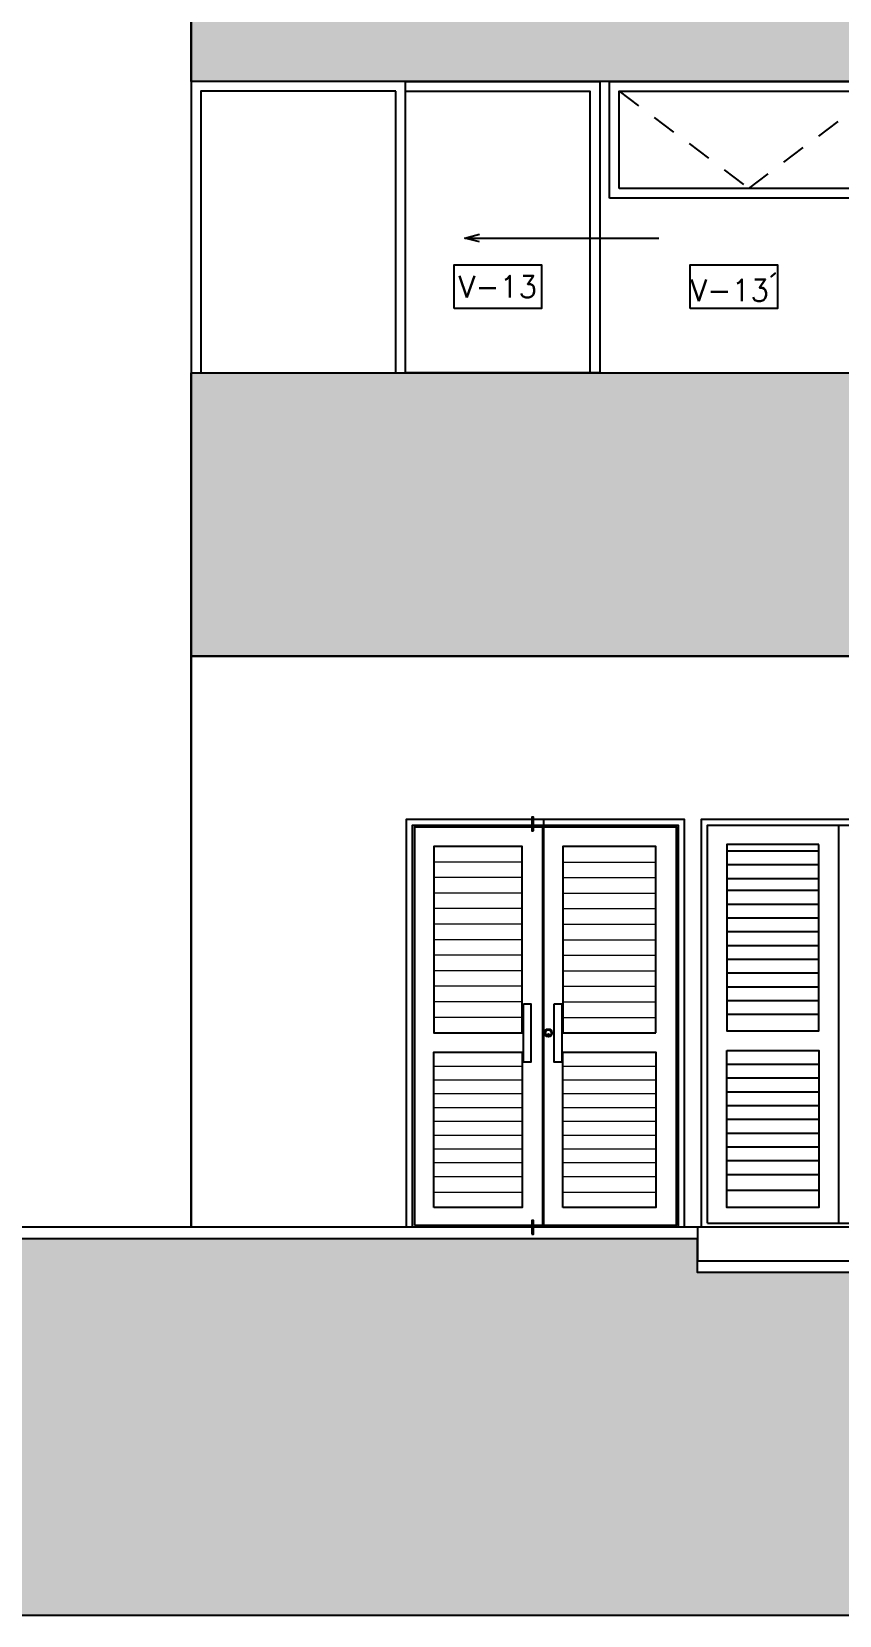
# Model space of a CAD drawing. Header units: millimetres. Extents: x 2056 to 4470, y 1400 to 3101.
# Drawn here: x 2077.18 to 2081.34, y 1405.39 to 1413.55 of the extents above; entities that cross this region are included whole.
import ezdxf
from ezdxf.enums import TextEntityAlignment as Align

# ---------------------------------------------------------------- set-up
doc = ezdxf.new("R2010")
doc.units = ezdxf.units.MM
doc.linetypes.add('HIDDEN2', pattern=[0.1875, 0.125, -0.0625])
for name, color, linetype in [('0-PROYECCION', 8, 'HIDDEN2'), ('1', 7, 'Continuous'), ('A-253', 253, 'Continuous'), ('A-ANNO-GLAZ', 124, 'Continuous'), ('A-GLAZ', 5, 'Continuous'), ('A-PLAN-1', 5, 'Continuous'), ('A-PLAN-2', 4, 'Continuous'), ('A-PLAN-6', 9, 'Continuous')]:
    doc.layers.add(name, color=color, linetype=linetype)
doc.layers.add('A-PL6', color=8, linetype='Continuous', lineweight=15)
doc.styles.add('COTAS', font='romans.shx', dxfattribs={"width": 0.7})
doc.styles.add('NUEVO', font='SIMPLEX')
doc.dimstyles.new('DIM75', dxfattribs={"dimtxt": 0.15, "dimasz": 0.075, "dimexe": 0, "dimexo": 0, "dimgap": 0.075, "dimtad": 1, "dimzin": 1, "dimdsep": 46, "dimtxsty": 'COTAS', "dimblk": 'ARCHTICK', "dimcen": 0, "dimse1": 1, "dimse2": 1, "dimclrd": 8, "dimclre": 8, "dimclrt": 54, "dimaunit": 1, "dimazin": 0, "dimtfac": 1, "dimtix": 1, "dimtmove": 1, "dimatfit": 3, "dimldrblk": 'DOT', "dimfxl": 1, "dimtvp": 1.75, "dimtolj": 1, "dimtzin": 4, "dimarcsym": 0})

# ---------------------------------------------------------------- blocks, each defined once
blk = doc.blocks.new('alzado puerta pm-3')
for centre, radius in [((0.9004207698162645, 1), 0.02), ((0.9004207698162645, 1), 0.015), ((0.9004207698162645, 0.9908452259842306), 0.004454550440641469)]:
    blk.add_circle(centre, radius)
at = {"layer": '1'}
for points in [[(0.823592220665887, 2.040022481698543), (0.823592220665887, 2.110957065131515), (0.8159690203610808, 2.110957065131515), (0.8159690203610808, 2.040022481698543)], [(0.8159690205939114, -0.03646612586453557), (0.8235922208987176, -0.03646612586453557), (0.8235922208987176, 0.0344684578012675), (0.8159690205939114, 0.0344684578012675)]]:
    blk.add_lwpolyline(points, close=True, dxfattribs=at)
at = {"layer": 'A-PL6'}
for p, q in [((0.7649999998975545, 1.879999999888241), (0.31000000028871, 1.879999999888241)), ((0.9750000000931323, 1.879999999888241), (1.455000000074506, 1.879999999888241)), ((0.7649999998975545, 1.800000000046566), (0.31000000028871, 1.800000000046566)), ((0.9750000000931323, 1.800000000046566), (1.455000000074506, 1.800000000046566)), ((0.7649999998975545, 1.71999999997206), (0.31000000028871, 1.71999999997206)), ((0.9750000000931323, 1.71999999997206), (1.455000000074506, 1.71999999997206)), ((0.7649999998975545, 1.639999999897555), (0.31000000028871, 1.639999999897555)), ((0.9750000000931323, 1.639999999897555), (1.455000000074506, 1.639999999897555)), ((0.7649999998975545, 1.560000000055879), (0.31000000028871, 1.560000000055879)), ((0.9750000000931323, 1.560000000055879), (1.455000000074506, 1.560000000055879)), ((0.7649999998975545, 1.479999999981374), (0.31000000028871, 1.479999999981374)), ((0.9750000000931323, 1.479999999981374), (1.455000000074506, 1.479999999981374)), ((0.7649999998975545, 1.399999999906868), (0.31000000028871, 1.399999999906868)), ((0.9750000000931323, 1.399999999906868), (1.455000000074506, 1.399999999906868)), ((0.7649999998975545, 1.319999999832362), (0.31000000028871, 1.319999999832362)), ((0.9750000000931323, 1.319999999832362), (1.455000000074506, 1.319999999832362)), ((0.7649999998975545, 1.239999999990687), (0.31000000028871, 1.239999999990687)), ((0.9750000000931323, 1.239999999990687), (1.455000000074506, 1.239999999990687)), ((0.7649999998975545, 1.159999999916181), (0.31000000028871, 1.159999999916181)), ((0.9750000000931323, 1.159999999916181), (1.455000000074506, 1.159999999916181)), ((0.7649999998975545, 1.079999999841675), (0.31000000028871, 1.079999999841675)), ((0.9750000000931323, 1.079999999841675), (1.455000000074506, 1.079999999841675)), ((0.31000000028871, 0.828999999910593), (0.7649999998975545, 0.828999999910593)), ((0.9750000000931323, 0.828999999910593), (1.455000000074506, 0.828999999910593)), ((0.31000000028871, 0.7579999999143183), (0.7649999998975545, 0.7579999999143183)), ((0.9750000000931323, 0.7579999999143183), (1.455000000074506, 0.7579999999143183)), ((0.31000000028871, 0.6869999999180436), (0.7649999998975545, 0.6869999999180436)), ((0.9750000000931323, 0.6869999999180436), (1.455000000074506, 0.6869999999180436)), ((0.31000000028871, 0.6159999999217689), (0.7649999998975545, 0.6159999999217689)), ((0.9750000000931323, 0.6159999999217689), (1.455000000074506, 0.6159999999217689)), ((0.31000000028871, 0.5449999999254942), (0.7649999998975545, 0.5449999999254942)), ((0.9750000000931323, 0.5449999999254942), (1.455000000074506, 0.5449999999254942)), ((0.31000000028871, 0.4739999999292195), (0.7649999998975545, 0.4739999999292195)), ((0.9750000000931323, 0.4739999999292195), (1.455000000074506, 0.4739999999292195)), ((0.31000000028871, 0.4029999999329448), (0.7649999998975545, 0.4029999999329448)), ((0.31000000028871, 0.3319999999366701), (0.7649999998975545, 0.3319999999366701)), ((0.9750000000931323, 0.4029999999329448), (1.455000000074506, 0.4029999999329448)), ((0.9750000000931323, 0.3319999999366701), (1.455000000074506, 0.3319999999366701)), ((0.31000000028871, 0.2609999999403954), (0.7649999998975545, 0.2609999999403954)), ((0.9750000000931323, 0.2609999999403954), (1.455000000074506, 0.2609999999403954)), ((0.31000000028871, 0.1799999999348074), (0.7649999998975545, 0.1799999999348074)), ((0.9750000000931323, 0.1799999999348074), (1.455000000074506, 0.1799999999348074))]:
    blk.add_line(p, q, dxfattribs=at)
at = {"layer": 'A-PLAN-2'}
blk.add_line((0.8699999998789281, 2.060000000055879), (0.8700000001117587, 0.01000000000931323), dxfattribs=at)
for points in [[(0.1700000001583248, 0), (0.1699999999254942, 2.100000000093132), (1.599999999860302, 2.100000000093132), (1.600000000093132, 0)], [(0.2000000001862645, 0), (0.1999999999534339, 2.070000000298023), (1.569999999832362, 2.070000000298023), (1.570000000065193, 0)]]:
    blk.add_lwpolyline(points, dxfattribs=at)
for points in [[(0.2100000001955777, 0.01000000000931323), (1.560000000055879, 0.01000000000931323), (1.559999999823049, 2.06000000028871), (0.2099999999627471, 2.060000000055879)], [(0.7649999998975545, 1), (0.7649999996647239, 1.960000000195578), (0.3100000000558794, 1.960000000195578), (0.31000000028871, 1)], [(1.455000000074506, 1), (1.454999999841675, 1.960000000195578), (0.9749999998603016, 1.960000000195578), (0.9750000000931323, 1)], [(0.7716620785649866, 1.150525092612952), (0.810162078589201, 1.150525092612952), (0.810162078589201, 0.8499999998603016), (0.7716620785649866, 0.8499999998603016)], [(0.930841539753601, 1.150525092612952), (0.9693415397778153, 1.150525092612952), (0.9693415397778153, 0.8499999998603016), (0.930841539753601, 0.8499999998603016)], [(0.31000000028871, 0.09999999986030161), (0.31000000028871, 0.8999999999068677), (0.7649999998975545, 0.8999999999068677), (0.7649999998975545, 0.09999999986030161)], [(0.9750000000931323, 0.09999999986030161), (0.9750000000931323, 0.8999999999068677), (1.455000000074506, 0.8999999999068677), (1.455000000074506, 0.09999999986030161)]]:
    blk.add_lwpolyline(points, close=True, dxfattribs=at)
blk = doc.blocks.new('puerta cuarto de gases')
for p, q in [((0.7049092354718596, 2.069999999948777), (0.7049092354718596, 0.02000000001862645)), ((1.379818470682949, 2.069999999948777), (1.379818470682949, 0.02000000001862645)), ((2.054727706126869, 2.069999999948777), (2.054727706126869, 0.02000000001862645)), ((1.293224351713434, 1.000707188155502, -0.0006785392247429358), (1.293224351713434, 0.8230816586874425, -0.0006785392247429358)), ((1.328601354500279, 1.000707188155502, -0.0006785392247429358), (1.293224351713434, 1.000707188155502, -0.0006785392247429358)), ((1.328601354500279, 0.8230816586874425, -0.0006785392247429358), (1.328601354500279, 1.000707188155502, -0.0006785392247429358)), ((1.431035586865619, 0.8230816586874425, -0.0006785392247429358), (1.431035586865619, 1.000707188155502, -0.0006785392247429358)), ((1.431035586865619, 1.000707188155502, -0.0006785392247429358), (1.466412589652464, 1.000707188155502, -0.0006785392247429358)), ((1.466412589652464, 1.000707188155502, -0.0006785392247429358), (1.466412589652464, 0.8230816586874425, -0.0006785392247429358)), ((1.293224351713434, 0.8230816586874425, -0.0006785392247429358), (1.328601354500279, 0.8230816586874425, -0.0006785392247429358)), ((1.466412589652464, 0.8230816586874425, -0.0006785392247429358), (1.431035586865619, 0.8230816586874425, -0.0006785392247429358))]:
    blk.add_line(p, q)
for points in [[(0, 0), (0, 2.099999999976717), (2.759636941365898, 2.099999999976717), (2.759636941365898, 0)], [(0.03000000002793968, 0.02000000001862645), (0.03000000002793968, 2.069999999948777), (2.729636941337958, 2.069999999948777), (2.729636941337958, 0.02000000001862645)], [(0.03000000002793968, 0.02000000001862645), (2.729636941337958, 0.02000000001862645)]]:
    blk.add_lwpolyline(points)
for points in [[(0.6049092353787273, 1.96999999997206), (0.1299999998882413, 1.96999999997206), (0.1299999998882413, 1.010000000009313), (0.6049092353787273, 1.010000000009313)], [(1.279818470822647, 1.96999999997206), (0.8049092353321612, 1.96999999997206), (0.8049092353321612, 1.010000000009313), (1.279818470822647, 1.010000000009313)], [(1.954727706033736, 1.96999999997206), (1.479818470776081, 1.96999999997206), (1.479818470776081, 1.010000000009313), (1.954727706033736, 1.010000000009313)], [(2.629636941477656, 1.96999999997206), (2.15472770598717, 1.96999999997206), (2.15472770598717, 1.010000000009313), (2.629636941477656, 1.010000000009313)], [(0.1299999998882413, 0.9100000000325963), (0.6049092353787273, 0.9100000000325963), (0.6049092353787273, 0.09999999997671694), (0.1299999998882413, 0.09999999997671694)], [(0.8049092353321612, 0.9100000000325963), (1.279818470822647, 0.9100000000325963), (1.279818470822647, 0.09999999997671694), (0.8049092353321612, 0.09999999997671694)], [(1.479818470776081, 0.9100000000325963), (1.954727706033736, 0.9100000000325963), (1.954727706033736, 0.09999999997671694), (1.479818470776081, 0.09999999997671694)], [(2.15472770598717, 0.9100000000325963), (2.629636941477656, 0.9100000000325963), (2.629636941477656, 0.09999999997671694), (2.15472770598717, 0.09999999997671694)]]:
    blk.add_lwpolyline(points, close=True)
for centre, radius in [((1.409250484080985, 0.9116318770684302, -0.0006785392247429358), 0.02), ((1.409250484080985, 0.9116318770684302, -0.0006785392247429358), 0.015), ((1.409250484080985, 0.9024771030526608, -0.0006785392247429358), 0.004454550440641469)]:
    blk.add_circle(centre, radius)
at = {"layer": 'A-253'}
for p, q in [((0.1299999998882413, 1.937755602644756), (0.6049092353787273, 1.937755602644756)), ((0.8049092353321612, 1.937755602644756), (1.279818470822647, 1.937755602644756)), ((1.479818470776081, 1.937755602644756), (1.954727706033736, 1.937755602644756)), ((2.15472770598717, 1.937755602644756), (2.629636941477656, 1.937755602644756)), ((0.1299999998882413, 1.866755602648482), (0.6049092353787273, 1.866755602648482)), ((0.1299999998882413, 1.795755602652207), (0.6049092353787273, 1.795755602652207)), ((0.8049092353321612, 1.866755602648482), (1.279818470822647, 1.866755602648482)), ((0.8049092353321612, 1.795755602652207), (1.279818470822647, 1.795755602652207)), ((1.479818470776081, 1.866755602648482), (1.954727706033736, 1.866755602648482)), ((1.479818470776081, 1.795755602652207), (1.954727706033736, 1.795755602652207)), ((2.15472770598717, 1.866755602648482), (2.629636941477656, 1.866755602648482)), ((2.15472770598717, 1.795755602652207), (2.629636941477656, 1.795755602652207)), ((0.1299999998882413, 1.734755602665246), (0.6049092353787273, 1.734755602665246)), ((0.8049092353321612, 1.734755602665246), (1.279818470822647, 1.734755602665246)), ((1.479818470776081, 1.734755602665246), (1.954727706033736, 1.734755602665246)), ((2.15472770598717, 1.734755602665246), (2.629636941477656, 1.734755602665246)), ((0.1299999998882413, 1.663755602668971), (0.6049092353787273, 1.663755602668971)), ((0.8049092353321612, 1.663755602668971), (1.279818470822647, 1.663755602668971)), ((1.479818470776081, 1.663755602668971), (1.954727706033736, 1.663755602668971)), ((2.15472770598717, 1.663755602668971), (2.629636941477656, 1.663755602668971)), ((0.1299999998882413, 1.592755602672696), (0.6049092353787273, 1.592755602672696)), ((0.8049092353321612, 1.592755602672696), (1.279818470822647, 1.592755602672696)), ((1.479818470776081, 1.592755602672696), (1.954727706033736, 1.592755602672696)), ((2.15472770598717, 1.592755602672696), (2.629636941477656, 1.592755602672696)), ((0.1299999998882413, 1.521755602676421), (0.6049092353787273, 1.521755602676421)), ((0.8049092353321612, 1.521755602676421), (1.279818470822647, 1.521755602676421)), ((1.479818470776081, 1.521755602676421), (1.954727706033736, 1.521755602676421)), ((2.15472770598717, 1.521755602676421), (2.629636941477656, 1.521755602676421)), ((0.1299999998882413, 1.450755602563731), (0.6049092353787273, 1.450755602563731)), ((0.8049092353321612, 1.450755602563731), (1.279818470822647, 1.450755602563731)), ((1.479818470776081, 1.450755602563731), (1.954727706033736, 1.450755602563731)), ((2.15472770598717, 1.450755602563731), (2.629636941477656, 1.450755602563731)), ((0.1299999998882413, 1.379755602567457), (0.6049092353787273, 1.379755602567457)), ((0.1299999998882413, 1.308755602571182), (0.6049092353787273, 1.308755602571182)), ((0.8049092353321612, 1.379755602567457), (1.279818470822647, 1.379755602567457)), ((0.8049092353321612, 1.308755602571182), (1.279818470822647, 1.308755602571182)), ((1.479818470776081, 1.379755602567457), (1.954727706033736, 1.379755602567457)), ((1.479818470776081, 1.308755602571182), (1.954727706033736, 1.308755602571182)), ((2.15472770598717, 1.379755602567457), (2.629636941477656, 1.379755602567457)), ((2.15472770598717, 1.308755602571182), (2.629636941477656, 1.308755602571182)), ((0.1299999998882413, 1.237755602574907), (0.6049092353787273, 1.237755602574907)), ((0.8049092353321612, 1.237755602574907), (1.279818470822647, 1.237755602574907)), ((1.479818470776081, 1.237755602574907), (1.954727706033736, 1.237755602574907)), ((2.15472770598717, 1.237755602574907), (2.629636941477656, 1.237755602574907)), ((0.1299999998882413, 1.166755602578633), (0.6049092353787273, 1.166755602578633)), ((0.8049092353321612, 1.166755602578633), (1.279818470822647, 1.166755602578633)), ((1.479818470776081, 1.166755602578633), (1.954727706033736, 1.166755602578633)), ((2.15472770598717, 1.166755602578633), (2.629636941477656, 1.166755602578633)), ((0.1299999998882413, 1.095755602582358), (0.6049092353787273, 1.095755602582358)), ((0.8049092353321612, 1.095755602582358), (1.279818470822647, 1.095755602582358)), ((1.479818470776081, 1.095755602582358), (1.954727706033736, 1.095755602582358)), ((2.15472770598717, 1.095755602582358), (2.629636941477656, 1.095755602582358)), ((0.1299999998882413, 0.8390000000363216), (0.6049092353787273, 0.8390000000363216)), ((0.8049092353321612, 0.8390000000363216), (1.279818470822647, 0.8390000000363216)), ((1.479818470776081, 0.8390000000363216), (1.954727706033736, 0.8390000000363216)), ((2.15472770598717, 0.8390000000363216), (2.629636941477656, 0.8390000000363216)), ((0.1299999998882413, 0.7680000000400469), (0.6049092353787273, 0.7680000000400469)), ((0.8049092353321612, 0.7680000000400469), (1.279818470822647, 0.7680000000400469)), ((1.479818470776081, 0.7680000000400469), (1.954727706033736, 0.7680000000400469)), ((2.15472770598717, 0.7680000000400469), (2.629636941477656, 0.7680000000400469)), ((0.1299999998882413, 0.6970000000437722), (0.6049092353787273, 0.6970000000437722)), ((0.8049092353321612, 0.6970000000437722), (1.279818470822647, 0.6970000000437722)), ((1.479818470776081, 0.6970000000437722), (1.954727706033736, 0.6970000000437722)), ((2.15472770598717, 0.6970000000437722), (2.629636941477656, 0.6970000000437722)), ((0.1299999998882413, 0.6260000000474975), (0.6049092353787273, 0.6260000000474975)), ((0.8049092353321612, 0.6260000000474975), (1.279818470822647, 0.6260000000474975)), ((1.479818470776081, 0.6260000000474975), (1.954727706033736, 0.6260000000474975)), ((2.15472770598717, 0.6260000000474975), (2.629636941477656, 0.6260000000474975)), ((0.1299999998882413, 0.5550000000512227), (0.6049092353787273, 0.5550000000512227)), ((0.8049092353321612, 0.5550000000512227), (1.279818470822647, 0.5550000000512227)), ((1.479818470776081, 0.5550000000512227), (1.954727706033736, 0.5550000000512227)), ((2.15472770598717, 0.5550000000512227), (2.629636941477656, 0.5550000000512227)), ((0.1299999998882413, 0.484000000054948), (0.6049092353787273, 0.484000000054948)), ((0.1299999998882413, 0.412999999942258), (0.6049092353787273, 0.412999999942258)), ((0.8049092353321612, 0.484000000054948), (1.279818470822647, 0.484000000054948)), ((0.8049092353321612, 0.412999999942258), (1.279818470822647, 0.412999999942258)), ((1.479818470776081, 0.484000000054948), (1.954727706033736, 0.484000000054948)), ((1.479818470776081, 0.412999999942258), (1.954727706033736, 0.412999999942258)), ((2.15472770598717, 0.484000000054948), (2.629636941477656, 0.484000000054948)), ((2.15472770598717, 0.412999999942258), (2.629636941477656, 0.412999999942258)), ((0.1299999998882413, 0.3419999999459833), (0.6049092353787273, 0.3419999999459833)), ((0.8049092353321612, 0.3419999999459833), (1.279818470822647, 0.3419999999459833)), ((1.479818470776081, 0.3419999999459833), (1.954727706033736, 0.3419999999459833)), ((2.15472770598717, 0.3419999999459833), (2.629636941477656, 0.3419999999459833)), ((0.1299999998882413, 0.2709999999497086), (0.6049092353787273, 0.2709999999497086)), ((0.8049092353321612, 0.2709999999497086), (1.279818470822647, 0.2709999999497086)), ((1.479818470776081, 0.2709999999497086), (1.954727706033736, 0.2709999999497086)), ((2.15472770598717, 0.2709999999497086), (2.629636941477656, 0.2709999999497086)), ((0.1299999998882413, 0.1899999999441206), (0.6049092353787273, 0.1899999999441206)), ((0.8049092353321612, 0.1899999999441206), (1.279818470822647, 0.1899999999441206)), ((1.479818470776081, 0.1899999999441206), (1.954727706033736, 0.1899999999441206)), ((2.15472770598717, 0.1899999999441206), (2.629636941477656, 0.1899999999441206))]:
    blk.add_line(p, q, dxfattribs=at)
blk = doc.blocks.new('_ArchTick')
at = {"color": 0, "linetype": 'ByBlock', "const_width": 0.15}
blk.add_lwpolyline([(-0.5, -0.5), (0.5, 0.5)], dxfattribs=at)
blk = doc.blocks.new('V')
blk.add_lwpolyline([(-0.003000000000000114, -0.003000000000000114), (-0.003000000000000114, 0), (0.003000000000000114, 0), (0.003000000000000114, -0.003000000000000114)], close=True)
at = {"style": 'NUEVO', "flags": 4}
blk.add_attdef('VEN', text='', height=0.001500000000000071, dxfattribs=at).set_placement((0, -0.001500000000000057), align=Align.MIDDLE)
blk = doc.blocks.new('fachada lateral 2')
at = {"layer": 'A-PLAN-2'}
h = blk.add_hatch(dxfattribs=at)
h.set_pattern_fill('DOTS', color=8, scale=0.08, angle=-89.99999999999999, style=0)
h.set_pattern_definition([(9.213864076586628e-15, (-1733162.388907348, 989134.4153455473), (0.06350000000000024, 0.1269999999999999), [0, -0.127])])
h.paths.add_polyline_path([(7.960000000428408, 8.911808557342738), (3.000000016065314, 8.911808557342738), (3, 35.69086110545322), (4.460000000195578, 35.69086123467423), (4.460000000195578, 26.06213718163781), (5.959968690527603, 26.06212254683487), (5.959999999729916, 35.69086143141612), (7.960000000428408, 35.69086155295372)])
h.paths.add_polyline_path([(5.959968690760434, 25.50213721371256), (5.959999999729916, 10.23195628728718), (4.660000000149012, 10.23195628728718), (4.660000000149012, 25.50213721371256)], flags=16)
at = {"layer": 'A-PLAN-6'}
h = blk.add_hatch(dxfattribs=at)
h.set_pattern_fill('AR-PARQ1', color=256, scale=0.002, angle=44.99999999999996, style=0)
h.set_pattern_definition([(44.99999999999975, (-989325.0410069976, -1733104.629984285), (3.996802888650564e-15, 0.8621045876226388), [0.6096, -0.6096]), (44.99999999999975, (-989324.9691649486, -1733104.701826334), (3.996802888650564e-15, 0.8621045876226388), [0.6096, -0.6096]), (44.99999999999975, (-989324.8973228997, -1733104.773668383), (3.996802888650564e-15, 0.8621045876226388), [0.6096, -0.6096]), (44.99999999999975, (-989324.8254808506, -1733104.845510432), (3.996802888650564e-15, 0.8621045876226388), [0.6096, -0.6096]), (44.99999999999975, (-989324.7536388017, -1733104.917352481), (3.996802888650564e-15, 0.8621045876226388), [0.6096, -0.6096]), (44.99999999999975, (-989324.6817967527, -1733104.98919453), (3.996802888650564e-15, 0.8621045876226388), [0.6096, -0.6096]), (44.99999999999975, (-989324.6099547037, -1733105.061036579), (3.996802888650564e-15, 0.8621045876226388), [0.6096, -0.6096]), (314.9999999999998, (-989324.6099547037, -1733104.198931992), (-3.996802888650564e-15, -0.8621045876226388), [0.6096, -0.6096]), (314.9999999999998, (-989324.5381126548, -1733104.127089942), (-3.996802888650564e-15, -0.8621045876226388), [0.6096, -0.6096]), (314.9999999999998, (-989324.4662706058, -1733104.055247894), (-3.996802888650564e-15, -0.8621045876226388), [0.6096, -0.6096]), (314.9999999999998, (-989324.3944285569, -1733103.983405845), (-3.996802888650564e-15, -0.8621045876226388), [0.6096, -0.6096]), (314.9999999999998, (-989324.3225865079, -1733103.911563796), (-3.996802888650564e-15, -0.8621045876226388), [0.6096, -0.6096]), (314.9999999999998, (-989324.2507444589, -1733103.839721746), (-3.996802888650564e-15, -0.8621045876226388), [0.6096, -0.6096]), (314.9999999999998, (-989324.17890241, -1733103.767879697), (-3.996802888650564e-15, -0.8621045876226388), [0.6096, -0.6096])])
h.paths.add_polyline_path([(0, 43.472172498703), (-1.939999999944121, 43.472172498703), (-1.939999999478459, 1.741014590952545), (-0.3500000000931323, 1.741014590952545), (-0.3500000000931323, 5.225434880936518), (-0.1750000000465661, 5.225434880936518), (-0.1750000000465661, 33.0813391560223), (0, 33.0813391560223)])
at = {"layer": '0-PROYECCION', "elevation": 0.2289095849724435}
blk.add_lwpolyline([(5.909968690481037, 33.48597532068379), (5.410000000149012, 32.81764533324167), (5.909968690481037, 32.14931534603238)], dxfattribs=at)
at = {"layer": 'A-GLAZ', "elevation": 0.2289095849724435}
for points in [[(5.959994404111058, 34.58597516990267), (5.95999440131709, 35.69086127588525), (4.460000000195578, 35.690861225361), (4.460000000195578, 34.58597532077692)], [(5.909994404064491, 34.63597516994923), (5.909994401270524, 35.64086127141491), (4.460000000195578, 35.64086123136804), (4.460000000195578, 34.63597531593405)], [(5.410000000149012, 33.48597532068379), (5.909968690481037, 33.48597532068379), (5.909968690481037, 32.14931534603238), (5.410000000149012, 32.14931534556672)]]:
    blk.add_lwpolyline(points, close=True, dxfattribs=at)
at = {"layer": 'A-GLAZ'}
for points in [[(5.909994404064491, 34.58597547165118), (5.909991538384929, 33.63597539043985), (4.460000000195578, 33.63597539393231), (4.460000000195578, 34.58597532077692)], [(5.959994404111058, 34.58597532077692), (5.959991387557238, 33.58597539039329), (4.460000000195578, 33.58597539388575), (4.460000000195578, 34.58597532077692)]]:
    blk.add_lwpolyline(points, dxfattribs=at)
blk.add_lwpolyline([(5.360000000102445, 33.53597526438534), (5.959968690527603, 33.53597526438534), (5.959968690527603, 32.09931534598581), (5.360000000102445, 32.09931534598581)], close=True, dxfattribs=at)
at = {"layer": 'A-PLAN-1', "const_width": 0.01}
for points in [[(0.06000000005587935, 43.472172498703), (0.06000000005587935, 33.0813391560223)], [(-0.2900000000372529, 1.741014590719715), (-0.2900000000372529, 5.225434880936518), (-0.1149999999906868, 5.225434880936518), (-0.1149999999906868, 33.0813391560223)], [(0.06000000028871, 33.0813391560223), (-0.1149999997578561, 33.0813391560223), (-0.1149999999906868, 33.0813391560223)]]:
    blk.add_lwpolyline(points, dxfattribs=at)
at = {"layer": 'A-PLAN-1'}
for points in [[(13.36000000033528, 43.472172498703), (13.36000000033528, 35.69086155295372), (0.06000000005587935, 35.69086155295372), (0.06000000005587935, 43.472172498703)], [(7.960000000428408, 8.911808557342738), (3.000000016065314, 8.911808557342738), (3, 35.69086110545322), (4.460000000195578, 35.69086123467423), (4.460000000195578, 26.06213718163781), (5.959968690527603, 26.06212254683487), (5.959999999729916, 35.69086143141612), (7.960000000428408, 35.69086155295372)]]:
    blk.add_lwpolyline(points, close=True, dxfattribs=at)
at = {"layer": 'A-PLAN-2'}
for points in [[(0, 43.472172498703), (-1.939999999944121, 43.472172498703), (-1.939999999478459, 1.741014590952545), (-0.3500000000931323, 1.741014590952545), (-0.3500000000931323, 5.225434880936518), (-0.1750000000465661, 5.225434880936518), (-0.1750000000465661, 33.0813391560223), (0, 33.0813391560223), (0, 43.472172498703)], [(3, 35.69086110545322), (2.999999999767169, 15.97180856834166), (1.394000000320375, 15.97180856834166), (0.56000000028871, 15.97180856834166), (0.5599999993573874, 8.941844860091805), (0.5599999995902181, 8.911808557575569), (0.06000000005587935, 8.911808557109907), (0.06000000005587935, 35.69086153502576), (2.999838804127648, 35.69086065795273)]]:
    blk.add_lwpolyline(points, dxfattribs=at)
at = {"layer": 'A-PLAN-2', "elevation": 1.713904014353774e-10}
blk.add_lwpolyline([(2.160000000149012, 33.87544762250036), (0.06000000005587935, 33.87544762250036)], dxfattribs=at)
at = {"rotation": 270}
blk.add_blockref('alzado puerta pm-3', (0.06000000005587935, 34.75097552221268), dxfattribs=at)
at = {"layer": 'A-ANNO-GLAZ'}
ref = blk.add_blockref('V', (5.015769608551636, 34.11097724409774), dxfattribs=dict(at, xscale=75, yscale=75, zscale=75, rotation=270))
ref.add_attrib('VEN', 'V-13', dxfattribs={"layer": '0', "color": 0, "height": 0.1125000000000053, "rotation": 270, "style": 'NUEVO', "flags": 4}).set_placement((4.903269611531869, 34.11097724409774), align=Align.MIDDLE)
ref = blk.add_blockref('V', (5.015769608551636, 32.8944399158936), dxfattribs=dict(at, xscale=75, yscale=75, zscale=75, rotation=270))
ref.add_attrib('VEN', 'V-13´', dxfattribs={"layer": '0', "color": 0, "height": 0.1125000000000053, "rotation": 270, "style": 'NUEVO', "flags": 4}).set_placement((4.903269611531869, 32.8944399158936), align=Align.MIDDLE)
at = {"layer": 'A-PLAN-2', "rotation": 270}
blk.add_blockref('puerta cuarto de gases', (0.06000000005587935, 33.06097582052462), dxfattribs=at)
blk.add_leader([(5.1540325821843, 34.28081962210126), (5.1540325821843, 33.91952758608386)], dimstyle='DIM75', override={"dimgap": 0.075, "dimtad": 0, "dimldrblk": 'Open30', "dimfxl": 0.2})

msp = doc.modelspace()

# ---------------------------------------------------------------- block references
at = {"rotation": 90}
msp.add_blockref('fachada lateral 2', (2113.69160391219, 1407.331343930578), dxfattribs=at)

doc.saveas('drawing.dxf')
